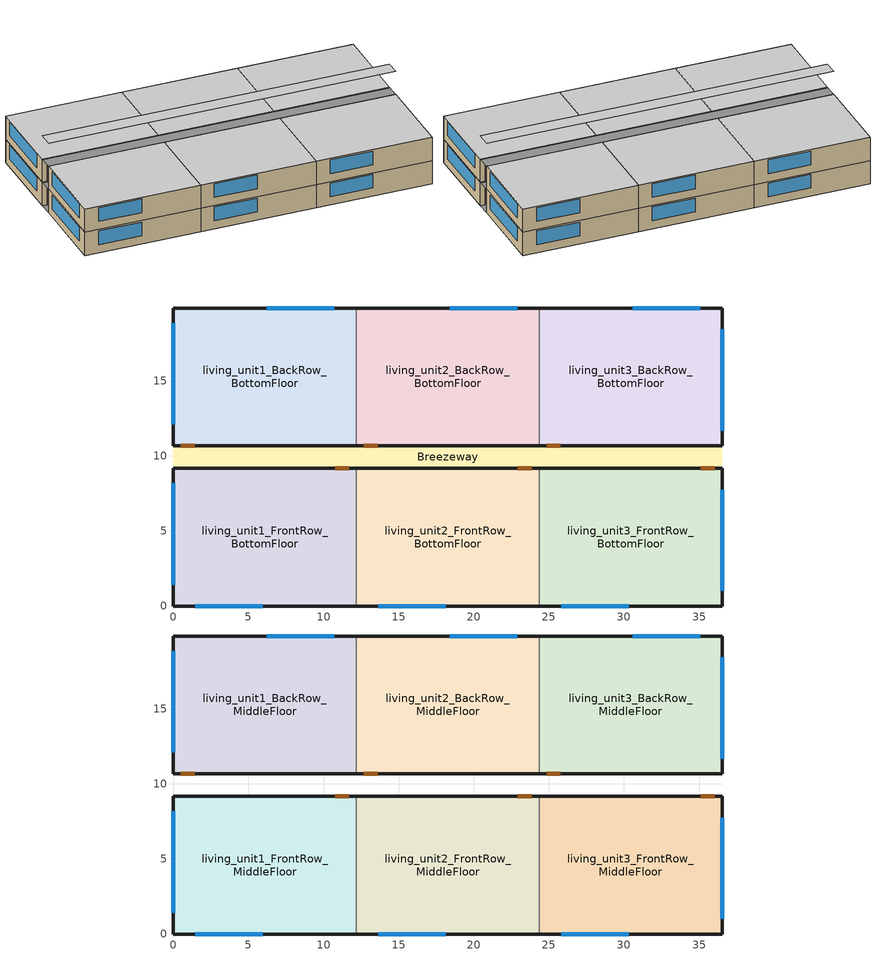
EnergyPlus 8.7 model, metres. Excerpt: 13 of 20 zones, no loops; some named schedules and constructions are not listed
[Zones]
living_unit1_FrontRow_BottomFloor
 floor ground (Exterior Floor): 12.18,0 0,0 0,9.16 12.18,9.16 z0.15
 wall outside (Exterior Wall): 12.18,9.16 0,9.16 0,0 12.18,0 z0.15:2.74
 wall to living_unit2_FrontRow_BottomFloor (interiorwall): 12.18,0 12.18,9.16 z0.15:2.74
 window (Exterior Window): 1.46,0 5.96,0 / 0,8.16 0,1.41 z1.07:2.59
 door (Exterior Door): 11.68,9.16 10.76,9.16 z0.15:2.29
living_unit2_FrontRow_BottomFloor
 floor ground (Exterior Floor): 24.36,0 12.18,0 12.18,9.16 24.36,9.16 z0.15
 wall outside (Exterior Wall): 12.18,0 24.36,0 / 24.36,9.16 12.18,9.16 z0.15:2.74
 wall to living_unit3_FrontRow_BottomFloor (interiorwall): 24.36,0 24.36,9.16 z0.15:2.74
 window (Exterior Window): 13.64,0 18.14,0 z1.07:2.59
 door (Exterior Door): 23.86,9.16 22.94,9.16 z0.15:2.29
living_unit3_FrontRow_BottomFloor
 floor ground (Exterior Floor): 36.54,0 24.36,0 24.36,9.16 36.54,9.16 z0.15
 wall outside (Exterior Wall): 24.36,0 36.54,0 36.54,9.16 24.36,9.16 z0.15:2.74
 window (Exterior Window): 36.54,1 36.54,7.75 / 25.82,0 30.32,0 z1.07:2.59
 door (Exterior Door): 36.04,9.16 35.12,9.16 z0.15:2.29
living_unit1_BackRow_BottomFloor
 floor ground (Exterior Floor): 12.18,10.68 0,10.68 0,19.84 12.18,19.84 z0.15
 wall outside (Exterior Wall): 12.18,19.84 0,19.84 0,10.68 12.18,10.68 z0.15:2.74
 wall to living_unit2_BackRow_BottomFloor (interiorwall): 12.18,10.68 12.18,19.84 z0.15:2.74
 window (Exterior Window): 10.72,19.84 6.22,19.84 / 0,18.84 0,12.09 z1.07:2.59
 door (Exterior Door): 0.5,10.68 1.41,10.68 z0.15:2.29
living_unit2_BackRow_BottomFloor
 floor ground (Exterior Floor): 24.36,10.68 12.18,10.68 12.18,19.84 24.36,19.84 z0.15
 wall outside (Exterior Wall): 12.18,10.68 24.36,10.68 / 24.36,19.84 12.18,19.84 z0.15:2.74
 wall to living_unit3_BackRow_BottomFloor (interiorwall): 24.36,10.68 24.36,19.84 z0.15:2.74
 window (Exterior Window): 22.9,19.84 18.4,19.84 z1.07:2.59
 door (Exterior Door): 12.68,10.68 13.59,10.68 z0.15:2.29
living_unit3_BackRow_BottomFloor
 floor ground (Exterior Floor): 36.54,10.68 24.36,10.68 24.36,19.84 36.54,19.84 z0.15
 wall outside (Exterior Wall): 24.36,10.68 36.54,10.68 36.54,19.84 24.36,19.84 z0.15:2.74
 window (Exterior Window): 36.54,11.68 36.54,18.43 / 35.08,19.84 30.58,19.84 z1.07:2.59
 door (Exterior Door): 24.86,10.68 25.77,10.68 z0.15:2.29
Breezeway
 floor outside (Exterior Floor): 36.54,9.16 0,9.16 0,10.68 36.54,10.68 z0.15; 36.54,9.16 0,9.16 0,10.68 36.54,10.68 z2.74; 36.54,9.16 0,9.16 0,10.68 36.54,10.68 z5.33
 ceiling to attic (Interior Ceiling): 0,9.16 36.54,9.16 36.54,10.68 0,10.68 z7.92
living_unit1_FrontRow_MiddleFloor
 floor to living_unit1_FrontRow_BottomFloor (ceiling-floor-layer): 12.18,0 0,0 0,9.16 12.18,9.16 z2.74
 wall outside (Exterior Wall): 12.18,9.16 0,9.16 0,0 12.18,0 z2.74:5.33
 wall to living_unit2_FrontRow_MiddleFloor (interiorwall): 12.18,0 12.18,9.16 z2.74:5.33
 window (Exterior Window): 1.46,0 5.96,0 / 0,8.16 0,1.41 z3.66:5.18
 door (Exterior Door): 11.68,9.16 10.76,9.16 z2.74:4.88
 ceiling to living_unit1_FrontRow_TopFloor (ceiling-floor-layer): 0,0 12.18,0 12.18,9.16 0,9.16 z5.33
living_unit2_FrontRow_MiddleFloor
 floor to living_unit2_FrontRow_BottomFloor (ceiling-floor-layer): 24.36,0 12.18,0 12.18,9.16 24.36,9.16 z2.74
 wall outside (Exterior Wall): 12.18,0 24.36,0 / 24.36,9.16 12.18,9.16 z2.74:5.33
 wall to living_unit3_FrontRow_MiddleFloor (interiorwall): 24.36,0 24.36,9.16 z2.74:5.33
 window (Exterior Window): 13.64,0 18.14,0 z3.66:5.18
 door (Exterior Door): 23.86,9.16 22.94,9.16 z2.74:4.88
 ceiling to living_unit2_FrontRow_TopFloor (ceiling-floor-layer): 12.18,0 24.36,0 24.36,9.16 12.18,9.16 z5.33
living_unit3_FrontRow_MiddleFloor
 floor to living_unit3_FrontRow_BottomFloor (ceiling-floor-layer): 36.54,0 24.36,0 24.36,9.16 36.54,9.16 z2.74
 wall outside (Exterior Wall): 24.36,0 36.54,0 36.54,9.16 24.36,9.16 z2.74:5.33
 window (Exterior Window): 36.54,1 36.54,7.75 / 25.82,0 30.32,0 z3.66:5.18
 door (Exterior Door): 36.04,9.16 35.12,9.16 z2.74:4.88
 ceiling to living_unit3_FrontRow_TopFloor (ceiling-floor-layer): 24.36,0 36.54,0 36.54,9.16 24.36,9.16 z5.33
living_unit1_BackRow_MiddleFloor
 floor to living_unit1_BackRow_BottomFloor (ceiling-floor-layer): 12.18,10.68 0,10.68 0,19.84 12.18,19.84 z2.74
 wall outside (Exterior Wall): 12.18,19.84 0,19.84 0,10.68 12.18,10.68 z2.74:5.33
 wall to living_unit2_BackRow_MiddleFloor (interiorwall): 12.18,10.68 12.18,19.84 z2.74:5.33
 window (Exterior Window): 10.72,19.84 6.22,19.84 / 0,18.84 0,12.09 z3.66:5.18
 door (Exterior Door): 0.5,10.68 1.41,10.68 z2.74:4.88
 ceiling to living_unit1_BackRow_TopFloor (ceiling-floor-layer): 0,10.68 12.18,10.68 12.18,19.84 0,19.84 z5.33
living_unit2_BackRow_MiddleFloor
 floor to living_unit2_BackRow_BottomFloor (ceiling-floor-layer): 24.36,10.68 12.18,10.68 12.18,19.84 24.36,19.84 z2.74
 wall outside (Exterior Wall): 12.18,10.68 24.36,10.68 / 24.36,19.84 12.18,19.84 z2.74:5.33
 wall to living_unit3_BackRow_MiddleFloor (interiorwall): 24.36,10.68 24.36,19.84 z2.74:5.33
 window (Exterior Window): 22.9,19.84 18.4,19.84 z3.66:5.18
 door (Exterior Door): 12.68,10.68 13.59,10.68 z2.74:4.88
 ceiling to living_unit2_BackRow_TopFloor (ceiling-floor-layer): 12.18,10.68 24.36,10.68 24.36,19.84 12.18,19.84 z5.33
living_unit3_BackRow_MiddleFloor
 floor to living_unit3_BackRow_BottomFloor (ceiling-floor-layer): 36.54,10.68 24.36,10.68 24.36,19.84 36.54,19.84 z2.74
 wall outside (Exterior Wall): 24.36,10.68 36.54,10.68 36.54,19.84 24.36,19.84 z2.74:5.33
 window (Exterior Window): 36.54,11.68 36.54,18.43 / 35.08,19.84 30.58,19.84 z3.66:5.18
 door (Exterior Door): 24.86,10.68 25.77,10.68 z2.74:4.88
 ceiling to living_unit3_BackRow_TopFloor (ceiling-floor-layer): 24.36,10.68 36.54,10.68 36.54,19.84 24.36,19.84 z5.33
[Building]
MF_Washington_Seattle-Tacoma.Intl.AP.727930_hp_slab_IECC_2012: North Axis {deg}=0; Terrain=Suburbs; Loads Convergence Tolerance Value=0.04; Temperature Convergence Tolerance Value {deltaC}=0.4; Solar Distribution=FullExterior; Maximum Number of Warmup Days=25; Minimum Number of Warmup Days=6
[Site:Location]
Seattle Seattle Tacoma Intl A_WA_USA Design_Conditions: Latitude {deg}=47.47; Longitude {deg}=-122.32; Time Zone {hr}=-8; Elevation {m}=122
[SizingPeriod:DesignDay] Day of Month=21; Humidity Condition Type=Wetbulb; Barometric Pressure {Pa}=99868; Rain Indicator=No; Snow Indicator=No; Daylight Saving Time Indicator=No; Solar Model Indicator=ASHRAEClearSky
Name | Month | Day Type | Maximum Dry-Bulb Temperature {C} | Daily Dry-Bulb Temperature Range {deltaC} | Wetbulb or DewPoint at Maximum Dry-Bulb {C} | Wind Speed {m/s} | Wind Direction {deg} | Sky Clearness
Seattle Seattle Tacoma Intl A Ann Htg 99.6% Condns DB | 12 | WinterDesignDay | -4.2 | 0 | -4.2 | 4.3 | 20 | 0
Seattle Seattle Tacoma Intl A Ann Clg .4% Condns DB=>MWB | 8 | SummerDesignDay | 29.4 | 10.4 | 18.3 | 4.2 | 350 | 1
[Site:WaterMainsTemperature]
Calculation Method=Correlation; Annual Average Outdoor Air Temperature {C}=11.2167; Maximum Difference In Monthly Average Outdoor Air Temperatures {deltaC}=14.3
[Material]
Name | Roughness | Thickness {m} | Conductivity {W/m-K} | Density {kg/m3} | Specific Heat {J/kg-K} | Thermal Absorptance | Solar Absorptance | Visible Absorptance
wall_consol_layer | Rough | 0.1397 | 0.0596628 | 120.801 | 1036.26
sheathing_consol_layer | Rough | 0.0127 | 0.0940184 | 685.008 | 1172.332
ceil_consol_layer | Rough | 0.447739 | 0.0617176 | 41.9286 | 776.251
floor_consol_layer | Rough | 0.23495 | 0.0485233 | 55.074 | 916.9311
Stucco_1in | MediumSmooth | 0.0254001 | 1.39892 | 1922.21 | 878.64
Drywall_1/2in | MediumSmooth | 0.0127 | 0.16009 | 800.923 | 1087.84
OSB_5/8in | MediumSmooth | 0.015875 | 0.1163 | 544.627 | 1213.36
Plywood_3/4in | Rough | 0.01905 | 0.115458 | 544.68 | 674.54 | 0.9 | 0.7 | 0.7
Lumber_2x4 | Rough | 0.0890016 | 0.115458 | 512.64 | 767.58 | 0.9 | 0.7 | 0.7
Carpet_n_pad | MediumSmooth | 0.0254001 | 0.0601314 | 32.0369 | 836.8 | 0.9 | 0.7 | 0.7
door_const | Smooth | 0.0317022 | 0.0720096 | 512.64 | 767.58
[Material:NoMass]
Bldg_paper_felt: Roughness=Smooth; Thermal Resistance {m2-K/W}=0.0105666
[WindowMaterial:SimpleGlazingSystem]
Glass: U-Factor {W/m2-K}=1.817152; Solar Heat Gain Coefficient=0.4; Visible Transmittance=0.88
[Construction]
ceiling-floor-layer: Lumber_2x4
Exterior Floor: floor_consol_layer, Plywood_3/4in, Carpet_n_pad
Exterior Wall: Stucco_1in, Bldg_paper_felt, sheathing_consol_layer, OSB_5/8in, wall_consol_layer, Drywall_1/2in
Interior Ceiling: ceil_consol_layer, Drywall_1/2in
interiorwall: Drywall_1/2in, OSB_5/8in, Drywall_1/2in
Exterior Window: Glass
Exterior Door: door_const
[WindowProperty:ShadingControl]
Shades: Shading Type=InteriorBlind; Construction with Shading=window_w_blinds; Shading Control Type=OnIfScheduleAllows; Schedule=window_shades; Shading Control Is Scheduled=Yes; Glare Control Is Active=No
[Zone] Multiplier=1
Breezeway; living_unit1_FrontRow_BottomFloor; living_unit2_FrontRow_BottomFloor; living_unit3_FrontRow_BottomFloor; living_unit1_BackRow_BottomFloor; living_unit2_BackRow_BottomFloor; living_unit3_BackRow_BottomFloor; living_unit1_FrontRow_MiddleFloor; living_unit2_FrontRow_MiddleFloor; living_unit3_FrontRow_MiddleFloor; living_unit1_BackRow_MiddleFloor; living_unit2_BackRow_MiddleFloor; living_unit3_BackRow_MiddleFloor
[GroundHeatTransfer:Control]
gtp_control: Run Basement Preprocessor=no; Run Slab Preprocessor=yes
[GroundHeatTransfer:Slab:Materials]
NMAT: Number of materials=2; ALBEDO: Surface Albedo: No Snow=0.16; ALBEDO: Surface Albedo: Snow=0.4; EPSLW: Surface Emissivity: No Snow=0.9; EPSLW: Surface Emissivity: Snow=0.9; Z0: Surface Roughness: No Snow {cm}=0.75; Z0: Surface Roughness: Snow {cm}=0.05; HIN: Indoor HConv: Downward Flow {W/m2-K}=6; HIN: Indoor HConv: Upward {W/m2-K}=9
[GroundHeatTransfer:Slab:MatlProps]
RHO: Slab Material density {kg/m3}=2300; RHO: Soil Density {kg/m3}=1200; CP: Slab CP {J/kg-K}=650; CP: Soil CP {J/kg-K}=1200; TCON: Slab k {W/m-K}=0.9; TCON: Soil k {W/m-K}=1
[GroundHeatTransfer:Slab:BoundConds]
EVTR: Is surface evapotranspiration modeled=FALSE; FIXBC: is the lower boundary at a fixed temperature=TRUE; TDEEPin {C}=10; USRHflag: Is the ground surface h specified by the user?=FALSE
[GroundHeatTransfer:Slab:BldgProps]
IYRS: Number of years to iterate=10; Shape: Slab shape=0; HBLDG: Building height {m}=4; TIN1: January Indoor Average Temperature Setpoint {C}=22.22; TIN2: February Indoor Average Temperature Setpoint {C}=22.22; TIN3: March Indoor Average Temperature Setpoint {C}=22.22; TIN4: April Indoor Average Temperature Setpoint {C}=22.22; TIN5: May Indoor Average Temperature Setpoint {C}=22.22; TIN6: June Indoor Average Temperature Setpoint {C}=23.88; TIN7: July Indoor Average Temperature Setpoint {C}=23.88; TIN8: August Indoor Average Temperature Setpoint {C}=23.88; TIN9: September Indoor Average Temperature Setpoint {C}=23.88; TIN10: October Indoor Average Temperature Setpoint {C}=22.22; TIN11: November Indoor Average Temperature Setpoint {C}=22.22; TIN12: December Indoor Average Temperature Setpoint {C}=22.22; TINAmp: Daily Indoor sine wave variation amplitude {deltaC}=0; ConvTol: Convergence Tolerance=0.1
[GroundHeatTransfer:Slab:Insulation]
RINS: R value of under slab insulation {m2-K/W}=0; DINS: Width of strip of under slab insulation {m}=0; RVINS: R value of vertical insulation {m2-K/W}=1.761; ZVINS: Depth of vertical insulation {m}=1.5; IVINS: Flag: Is there vertical insulation=1
[GroundHeatTransfer:Slab:EquivalentSlab]
APRatio: The area to perimeter ratio for this slab {m}=2.84365; SLABDEPTH: Thickness of slab on grade {m}=0.1; CLEARANCE: Distance from edge of slab to domain edge {m}=15; ZCLEARANCE: Distance from bottom of slab to domain bottom {m}=15
[GroundHeatTransfer:Basement:SimParameters]
F: Multiplier for the ADI solution=0.1; IYRS: Maximum number of yearly iterations:=15
[GroundHeatTransfer:Basement:MatlProps]
NMAT: Number of materials in this domain=6; Density for Foundation Wall {kg/m3}=2243; density for Floor Slab {kg/m3}=2243; density for Ceiling {kg/m3}=311; density for Soil {kg/m3}=1500; density for Gravel {kg/m3}=2000; density for Wood {kg/m3}=449; Specific heat for foundation wall {J/kg-K}=880; Specific heat for floor slab {J/kg-K}=880; Specific heat for ceiling {J/kg-K}=1530; Specific heat for soil {J/kg-K}=840; Specific heat for gravel {J/kg-K}=720; Specific heat for wood {J/kg-K}=1530; Thermal conductivity for foundation wall {W/m-K}=1.4; Thermal conductivity for floor slab {W/m-K}=1.4; Thermal conductivity for ceiling {W/m-K}=0.09; thermal conductivity for soil {W/m-K}=1.1; thermal conductivity for gravel {W/m-K}=1.9; thermal conductivity for wood {W/m-K}=0.12
[GroundHeatTransfer:Basement:Insulation]
REXT: R Value of any exterior insulation {m2-K/W}=2.2893; INSFULL: Flag: Is the wall fully insulated?=True
[GroundHeatTransfer:Basement:SurfaceProps]
ALBEDO: Surface albedo for No snow conditions=0.16; ALBEDO: Surface albedo for snow conditions=0.4; EPSLN: Surface emissivity No Snow=0.94; EPSLN: Surface emissivity with Snow=0.86; VEGHT: Surface roughness No snow conditions {cm}=6; VEGHT: Surface roughness Snow conditions {cm}=0.25; PET: Flag, Potential evapotranspiration on?=False
[GroundHeatTransfer:Basement:BldgData]
DWALL: Wall thickness {m}=0.2; DSLAB: Floor slab thickness {m}=0.243828; DGRAVXY: Width of gravel pit beside basement wall {m}=0.3; DGRAVZN: Gravel depth extending above the floor slab {m}=0.2; DGRAVZP: Gravel depth below the floor slab {m}=0.1
[GroundHeatTransfer:Basement:Interior]
COND: Flag: Is the basement conditioned?=True; HIN: Downward convection only heat transfer coefficient {W/m2-K}=0.92; HIN: Upward convection only heat transfer coefficient {W/m2-K}=4.04; HIN: Horizontal convection only heat transfer coefficient {W/m2-K}=3.08; HIN: Downward combined (convection and radiation) heat transfer coefficient {W/m2-K}=6.13; HIN: Upward combined (convection and radiation) heat transfer coefficient {W/m2-K}=9.26; HIN: Horizontal combined (convection and radiation) heat transfer coefficient {W/m2-K}=8.29
[GroundHeatTransfer:Basement:ComBldg]
January average temperature {C}=21; February average temperature {C}=21; March average temperature {C}=21; April average temperature {C}=21; May average temperature {C}=24; June average temperature {C}=24; July average temperature {C}=24; August average temperature {C}=24; September average temperature {C}=24; October average temperature {C}=24; November average temperature {C}=21; December average temperature {C}=21; Daily variation sine wave amplitude {deltaC}=21
[GroundHeatTransfer:Basement:EquivSlab]
APRatio: The area to perimeter ratio for this slab {m}=8.57295; EquivSizing: Flag=True
[GroundHeatTransfer:Basement:EquivAutoGrid]
CLEARANCE: Distance from outside of wall to edge of 3-D ground domain {m}=15; SlabDepth: Thickness of the floor slab {m}=0.1; BaseDepth: Depth of the basement wall below grade {m}=1.21914
[People] Number of People Schedule=Occupancy_sch; Number of People Calculation Method=People; Number of People=2; Fraction Radiant=0; Sensible Heat Fraction=autocalculate; Activity Level Schedule=activity_sch; Enable ASHRAE 55 Comfort Warnings=No; Mean Radiant Temperature Calculation Type=ZoneAveraged
Name | Zone or ZoneList
people_unit1_FrontRow_BottomFloor | living_unit1_FrontRow_BottomFloor
people_unit2_FrontRow_BottomFloor | living_unit2_FrontRow_BottomFloor
people_unit3_FrontRow_BottomFloor | living_unit3_FrontRow_BottomFloor
people_unit1_BackRow_BottomFloor | living_unit1_BackRow_BottomFloor
people_unit2_BackRow_BottomFloor | living_unit2_BackRow_BottomFloor
people_unit3_BackRow_BottomFloor | living_unit3_BackRow_BottomFloor
people_unit1_FrontRow_MiddleFloor | living_unit1_FrontRow_MiddleFloor
people_unit2_FrontRow_MiddleFloor | living_unit2_FrontRow_MiddleFloor
people_unit3_FrontRow_MiddleFloor | living_unit3_FrontRow_MiddleFloor
people_unit1_BackRow_MiddleFloor | living_unit1_BackRow_MiddleFloor
people_unit2_BackRow_MiddleFloor | living_unit2_BackRow_MiddleFloor
people_unit3_BackRow_MiddleFloor | living_unit3_BackRow_MiddleFloor
[Lights] Schedule=LightingProfile_EELighting; Design Level Calculation Method=Watts/Area; Return Air Fraction=0; Fraction Radiant=0.6; Fraction Visible=0.2; Fraction Replaceable=0
Name | Zone or ZoneList | Watts per Zone Floor Area {W/m2}
Living Hardwired Lighting1_FrontRow_BottomFloor | living_unit1_FrontRow_BottomFloor | 0.736
Living Plug-in Lighting1_FrontRow_BottomFloor | living_unit1_FrontRow_BottomFloor | 0.288
Living Hardwired Lighting2_FrontRow_BottomFloor | living_unit2_FrontRow_BottomFloor | 0.736
Living Plug-in Lighting2_FrontRow_BottomFloor | living_unit2_FrontRow_BottomFloor | 0.288
Living Hardwired Lighting3_FrontRow_BottomFloor | living_unit3_FrontRow_BottomFloor | 0.736
Living Plug-in Lighting3_FrontRow_BottomFloor | living_unit3_FrontRow_BottomFloor | 0.288
Living Hardwired Lighting1_BackRow_BottomFloor | living_unit1_BackRow_BottomFloor | 0.736
Living Plug-in Lighting1_BackRow_BottomFloor | living_unit1_BackRow_BottomFloor | 0.288
Living Hardwired Lighting2_BackRow_BottomFloor | living_unit2_BackRow_BottomFloor | 0.736
Living Plug-in Lighting2_BackRow_BottomFloor | living_unit2_BackRow_BottomFloor | 0.288
Living Hardwired Lighting3_BackRow_BottomFloor | living_unit3_BackRow_BottomFloor | 0.736
Living Plug-in Lighting3_BackRow_BottomFloor | living_unit3_BackRow_BottomFloor | 0.288
Living Hardwired Lighting1_FrontRow_MiddleFloor | living_unit1_FrontRow_MiddleFloor | 0.736
Living Plug-in Lighting1_FrontRow_MiddleFloor | living_unit1_FrontRow_MiddleFloor | 0.288
Living Hardwired Lighting2_FrontRow_MiddleFloor | living_unit2_FrontRow_MiddleFloor | 0.736
Living Plug-in Lighting2_FrontRow_MiddleFloor | living_unit2_FrontRow_MiddleFloor | 0.288
Living Hardwired Lighting3_FrontRow_MiddleFloor | living_unit3_FrontRow_MiddleFloor | 0.736
Living Plug-in Lighting3_FrontRow_MiddleFloor | living_unit3_FrontRow_MiddleFloor | 0.288
Living Hardwired Lighting1_BackRow_MiddleFloor | living_unit1_BackRow_MiddleFloor | 0.736
Living Plug-in Lighting1_BackRow_MiddleFloor | living_unit1_BackRow_MiddleFloor | 0.288
Living Hardwired Lighting2_BackRow_MiddleFloor | living_unit2_BackRow_MiddleFloor | 0.736
Living Plug-in Lighting2_BackRow_MiddleFloor | living_unit2_BackRow_MiddleFloor | 0.288
Living Hardwired Lighting3_BackRow_MiddleFloor | living_unit3_BackRow_MiddleFloor | 0.736
Living Plug-in Lighting3_BackRow_MiddleFloor | living_unit3_BackRow_MiddleFloor | 0.288
[ElectricEquipment]
Name | Zone or ZoneList | Schedule | Design Level Calculation Method | Design Level {W} | Fraction Latent | Fraction Radiant | Fraction Lost | Watts per Zone Floor Area {W/m2}
Refrigerator1_FrontRow_BottomFloor | living_unit1_FrontRow_BottomFloor | Refrigerator | EquipmentLevel | 91.094 | 0 | 0 | 0
Misc Elec Load1_FrontRow_BottomFloor | living_unit1_FrontRow_BottomFloor | MiscPlugLoad | Watts/Area |  | 0.062439 | 0.411909 | 0.251045 | 2.46
Clothes Washer1_FrontRow_BottomFloor | living_unit1_FrontRow_BottomFloor | ClothesWasher | EquipmentLevel | 29.5818 | 0 | 0.48 | 0.2
Clothes Dryer1_FrontRow_BottomFloor | living_unit1_FrontRow_BottomFloor | ClothesDryer | EquipmentLevel | 222.113 | 0.05 | 0.09 | 0.8
Dishwasher1_FrontRow_BottomFloor | living_unit1_FrontRow_BottomFloor | Dishwasher | EquipmentLevel | 68.3276 | 0.15 | 0.36 | 0.25
Misc Elec Load21_FrontRow_BottomFloor | living_unit1_FrontRow_BottomFloor | always_avail | EquipmentLevel | 121.881 | 0.062439 | 0.411909 | 0.251045
Cooking Range1_FrontRow_BottomFloor | living_unit1_FrontRow_BottomFloor | CookingRange | EquipmentLevel | 248.498 | 0.3 | 0.24 | 0.3
Misc Gas Load1_FrontRow_BottomFloor | living_unit1_FrontRow_BottomFloor | MiscPlugLoad | Watts/Area |  | 0.062439 | 0.411909 | 0.251045 | 0.297
Refrigerator2_FrontRow_BottomFloor | living_unit2_FrontRow_BottomFloor | Refrigerator | EquipmentLevel | 91.094 | 0 | 0 | 0
Misc Elec Load2_FrontRow_BottomFloor | living_unit2_FrontRow_BottomFloor | MiscPlugLoad | Watts/Area |  | 0.062439 | 0.411909 | 0.251045 | 2.46
Clothes Washer2_FrontRow_BottomFloor | living_unit2_FrontRow_BottomFloor | ClothesWasher | EquipmentLevel | 29.5818 | 0 | 0.48 | 0.2
Clothes Dryer2_FrontRow_BottomFloor | living_unit2_FrontRow_BottomFloor | ClothesDryer | EquipmentLevel | 222.113 | 0.05 | 0.09 | 0.8
Dishwasher2_FrontRow_BottomFloor | living_unit2_FrontRow_BottomFloor | Dishwasher | EquipmentLevel | 68.3276 | 0.15 | 0.36 | 0.25
Misc Elec Load22_FrontRow_BottomFloor | living_unit2_FrontRow_BottomFloor | always_avail | EquipmentLevel | 121.881 | 0.062439 | 0.411909 | 0.251045
Cooking Range2_FrontRow_BottomFloor | living_unit2_FrontRow_BottomFloor | CookingRange | EquipmentLevel | 248.498 | 0.3 | 0.24 | 0.3
Misc Gas Load2_FrontRow_BottomFloor | living_unit2_FrontRow_BottomFloor | MiscPlugLoad | Watts/Area |  | 0.062439 | 0.411909 | 0.251045 | 0.297
Refrigerator3_FrontRow_BottomFloor | living_unit3_FrontRow_BottomFloor | Refrigerator | EquipmentLevel | 91.094 | 0 | 0 | 0
Misc Elec Load3_FrontRow_BottomFloor | living_unit3_FrontRow_BottomFloor | MiscPlugLoad | Watts/Area |  | 0.062439 | 0.411909 | 0.251045 | 2.46
Clothes Washer3_FrontRow_BottomFloor | living_unit3_FrontRow_BottomFloor | ClothesWasher | EquipmentLevel | 29.5818 | 0 | 0.48 | 0.2
Clothes Dryer3_FrontRow_BottomFloor | living_unit3_FrontRow_BottomFloor | ClothesDryer | EquipmentLevel | 222.113 | 0.05 | 0.09 | 0.8
Dishwasher3_FrontRow_BottomFloor | living_unit3_FrontRow_BottomFloor | Dishwasher | EquipmentLevel | 68.3276 | 0.15 | 0.36 | 0.25
Misc Elec Load23_FrontRow_BottomFloor | living_unit3_FrontRow_BottomFloor | always_avail | EquipmentLevel | 121.881 | 0.062439 | 0.411909 | 0.251045
Cooking Range3_FrontRow_BottomFloor | living_unit3_FrontRow_BottomFloor | CookingRange | EquipmentLevel | 248.498 | 0.3 | 0.24 | 0.3
Misc Gas Load3_FrontRow_BottomFloor | living_unit3_FrontRow_BottomFloor | MiscPlugLoad | Watts/Area |  | 0.062439 | 0.411909 | 0.251045 | 0.297
Refrigerator1_BackRow_BottomFloor | living_unit1_BackRow_BottomFloor | Refrigerator | EquipmentLevel | 91.094 | 0 | 0 | 0
